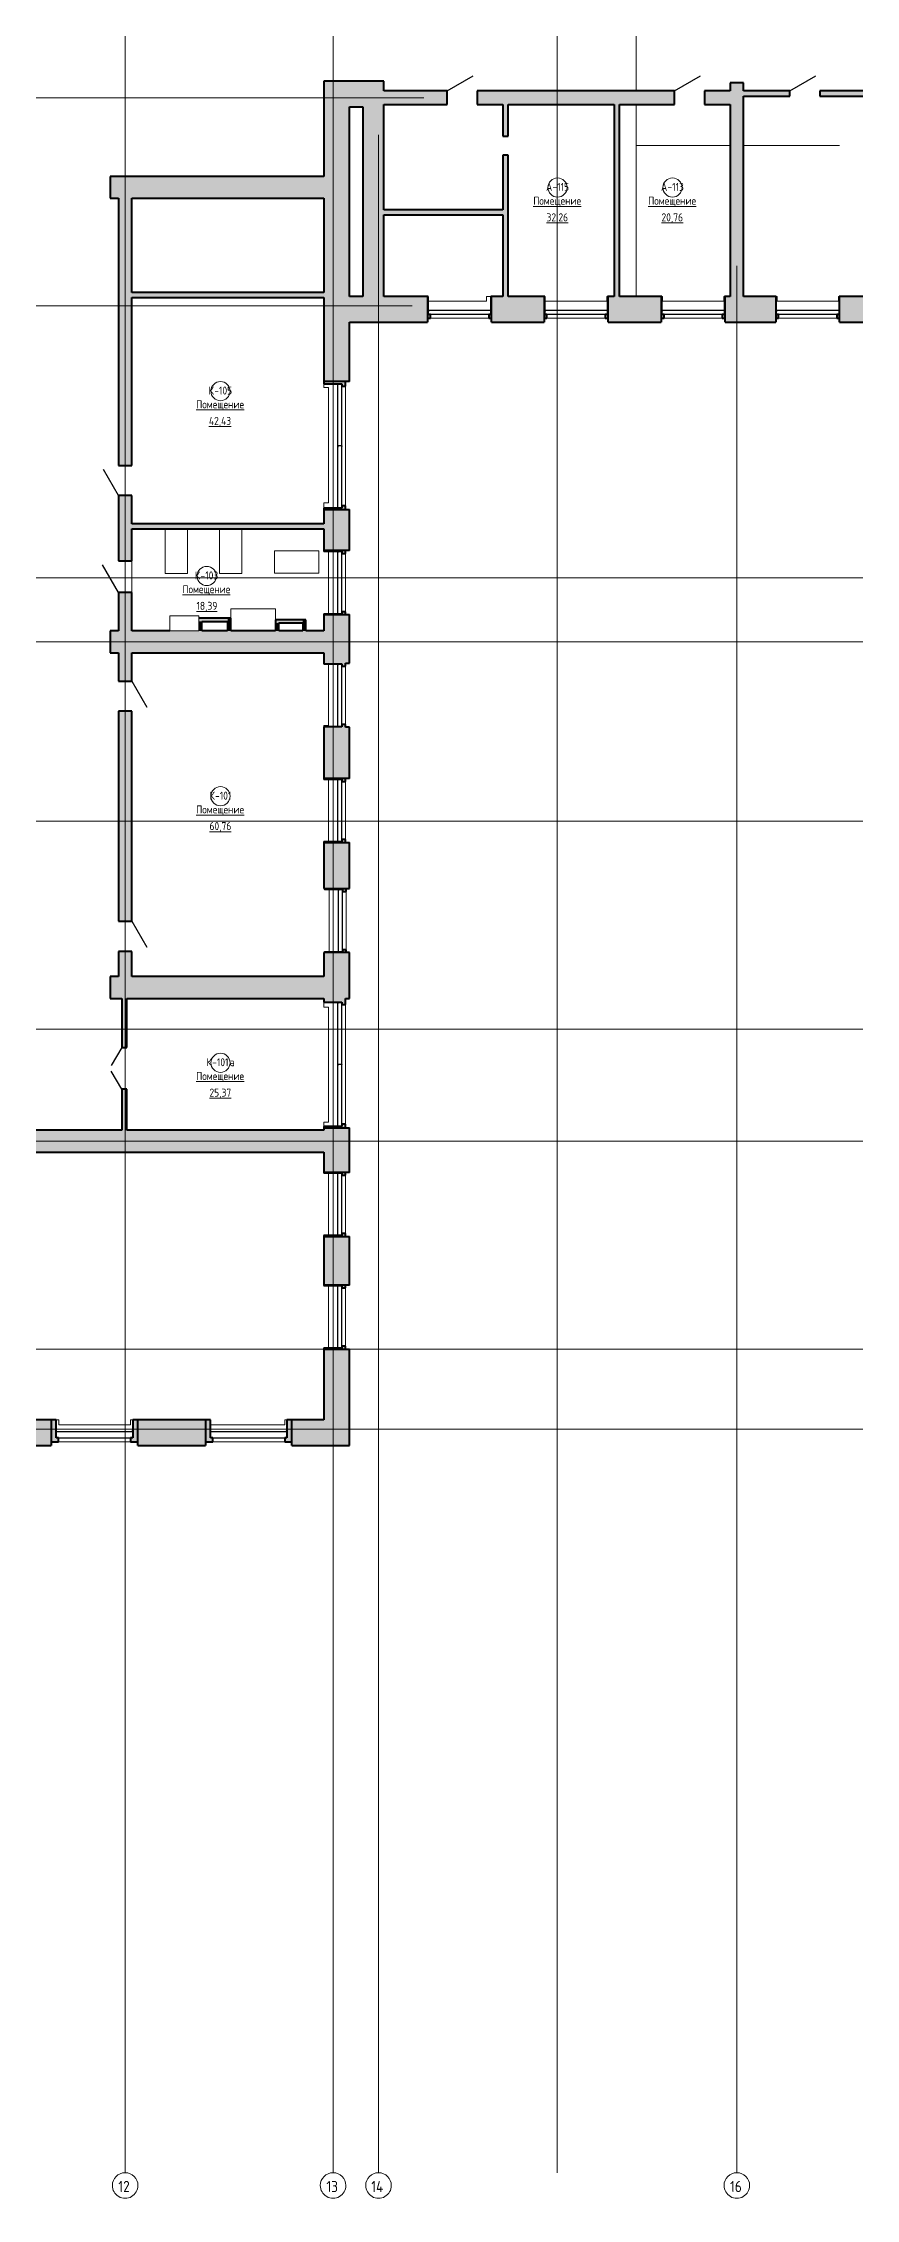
# Model space of a CAD drawing. Header units: millimetres. Extents: x -13853 to 411335, y -23261 to 161252.
# Drawn here: x 106512 to 131918, y -23261 to 44091 of the extents above; entities that cross this region are included whole.
import ezdxf

# ---------------------------------------------------------------- set-up
doc = ezdxf.new("R2010")
doc.units = ezdxf.units.MM
doc.linetypes.add('ADSK_Линия сетки', pattern=[21, 12, -3, 3, -3])
for name, color, linetype, lineweight in [('Двери', 7, 'Continuous', 18), ('Каркас_Импост', 7, 'Continuous', 30), ('Марки помещений', 7, 'Continuous', 18), ('Мебель', 7, 'Continuous', 18), ('Окна', 7, 'Continuous', 18), ('Оси', 7, 'Continuous', 9), ('Панель', 7, 'Continuous', 30), ('Перекрытия', 7, 'Continuous', 18), ('Стены', 7, 'Continuous', 18), ('Стены разрез', 7, 'Continuous', 40)]:
    doc.layers.add(name, color=color, linetype=linetype, lineweight=lineweight)
doc.layers.add('Линии', color=7, linetype='Continuous', lineweight=9, true_color=0x00a600)
doc.styles.add('GOST Common_1', font='GOST Common.ttf', dxfattribs={"width": 0.9, "height": 250})
doc.styles.add('GOST Common_2', font='GOST Common.ttf', dxfattribs={"width": 0.9, "height": 350})

# ---------------------------------------------------------------- blocks, each defined once
blk = doc.blocks.new('ИРНИТУ-Окно-ГОСТ23166-99_4_2_Створки - 1920 x 2350-763711-001_Весь этаж')
at = {"layer": 'Каркас_Импост'}
for p, q in [((-1018.1, -100), (941.9, -100)), ((-1018.1, -220), (-1018.1, -100)), ((-1018.1, -100), (-983.1, -100)), ((-1018.1, -220), (941.9, -220)), ((-1018.1, -220), (-983.1, -220)), ((941.9, -100), (906.9, -100)), ((941.9, -220), (906.9, -220)), ((941.9, -220), (941.9, -100))]:
    blk.add_line(p, q, dxfattribs=at)
blk = doc.blocks.new('ИРНИТУ-Окно-ГОСТ23166-99_4_2_Створки - 1920 x 2350-1081127-001_Весь этаж')
at = {"layer": 'Каркас_Импост'}
for p, q in [((-1008.1, -100), (931.9, -100)), ((-1008.1, -220), (-1008.1, -100)), ((-1008.1, -100), (-973.1, -100)), ((-1008.1, -220), (931.9, -220)), ((-1008.1, -220), (-973.1, -220)), ((931.9, -100), (896.9, -100)), ((931.9, -220), (916.9, -220)), ((931.9, -220), (931.9, -100))]:
    blk.add_line(p, q, dxfattribs=at)
blk = doc.blocks.new('ИРНИТУ-Окно-ГОСТ23166-99_4_2_Створки - 1920 x 2350-1081123-001_Весь этаж')
at = {"layer": 'Каркас_Импост'}
for p, q in [((-1008.1, -100), (931.9, -100)), ((-1008.1, -220), (-1008.1, -100)), ((-1008.1, -100), (-973.1, -100)), ((-1008.1, -220), (931.9, -220)), ((-1008.1, -220), (-993.1, -220)), ((931.9, -100), (896.9, -100)), ((931.9, -220), (896.9, -220)), ((931.9, -220), (931.9, -100))]:
    blk.add_line(p, q, dxfattribs=at)
blk = doc.blocks.new('ИРНИТУ-Окно-ГОСТ23166-99_4_2_Створки - 1920 x 2350-934199-001_Весь этаж')
at = {"layer": 'Каркас_Импост'}
for p, q in [((-1018.1, 220), (941.9, 220)), ((-1018.1, 220), (-1018.1, 100)), ((-1018.1, 220), (-983.1, 220)), ((-1018.1, 100), (941.9, 100)), ((-1018.1, 100), (-983.1, 100)), ((941.9, 220), (906.9, 220)), ((941.9, 100), (906.9, 100)), ((941.9, 220), (941.9, 100))]:
    blk.add_line(p, q, dxfattribs=at)
blk = doc.blocks.new('ИРНИТУ-Окно-ГОСТ23166-99_6_3_Створки - 2350 x 2350-1081121-001_Весь этаж')
at = {"layer": 'Каркас_Импост'}
for p, q in [((-1233.1, -20), (1156.9, -20)), ((-1233.1, -220), (-1233.1, -20)), ((-1233.1, -20), (-1198.1, -20)), ((-1233.1, -220), (1156.9, -220)), ((-1233.1, -220), (-1198.1, -220)), ((1156.9, -20), (1121.9, -20)), ((1156.9, -220), (1121.9, -220)), ((1156.9, -220), (1156.9, -20))]:
    blk.add_line(p, q, dxfattribs=at)
blk = doc.blocks.new('ИРНИТУ_Дверь_Однопольная_ДеревяннаяВнутренняя_филенчатая - 900х2080-1341269-001_Весь этаж')
at = {"layer": 'Панель'}
blk.add_line((-470, 80), (344, 550), dxfattribs=at)
blk = doc.blocks.new('ИРНИТУ_Дверь_Однопольная_ДеревяннаяВнутренняя_филенчатая - 900х2080-1341260-001_Весь этаж')
at = {"layer": 'Панель'}
blk.add_line((-470, 210), (344, 680), dxfattribs=at)
blk = doc.blocks.new('ИРНИТУ_Дверь_Однопольная_ДеревяннаяВнутренняя_филенчатая - 900х2080 без верха-1341253-001_Весь этаж')
at = {"layer": 'Панель'}
blk.add_line((-470, 210), (344, 680), dxfattribs=at)
blk = doc.blocks.new('ИРНИТУ_Дверь_Однопольная_ДеревяннаяВнутренняя_филенчатая - 950х3000_c верхней филенкой_-1341336-001_Весь этаж')
at = {"layer": 'Панель'}
blk.add_line((-495, 210), (362, 705), dxfattribs=at)
blk = doc.blocks.new('AC_Дверь_Двупольная_ДеревяннаяВнутренняя_филенчатая_с_верхом - 1260х2080-414140-001_Весь этаж')
at = {"layer": 'Панель'}
for p, q in [((-650, 80), (-87, 405)), ((650, 80), (87, 405))]:
    blk.add_line(p, q, dxfattribs=at)
blk = doc.blocks.new('Шкаф 2 створки_стекло_ - 900х465х760х1455-1391719-001_Весь этаж')
at = {"layer": 'Мебель'}
for p, q in [((-450, 235.5), (450, 235.5)), ((-450, 235.5), (-450, 232.5)), ((450, 232.5), (-450, 232.5)), ((450, 232.5), (-450, 232.5)), ((-450, 232.5), (-450, -232.5)), ((450, 232.5), (450, 235.5)), ((450, -232.5), (450, 232.5)), ((-450, -232.5), (450, -232.5))]:
    blk.add_line(p, q, dxfattribs=at)
blk = doc.blocks.new('Стол СТ-1 - Стол СТ-1 1395х695х740-1389720-001_Весь этаж')
at = {"layer": 'Мебель'}
for p, q in [((-697.5, 347.5), (-697.5, -347.5)), ((697.5, -347.5), (697.5, 347.5)), ((-697.5, -347.5), (697.5, -347.5))]:
    blk.add_line(p, q, dxfattribs=at)
blk = doc.blocks.new('Стол СТ-1 - Стол СТ-1 1395х695х740-V33-001_Весь этаж')
at = {"layer": 'Мебель'}
for p, q in [((697.5, 347.5), (-697.5, 347.5)), ((-697.5, 347.5), (-697.5, -347.5)), ((-697.5, -347.5), (697.5, -347.5))]:
    blk.add_line(p, q, dxfattribs=at)
blk = doc.blocks.new('Стол СТ-1 - Стол СТ-1 1395х695х740-V34-001_Весь этаж')
at = {"layer": 'Мебель'}
for p, q in [((697.5, 347.5), (-697.5, 347.5)), ((-697.5, 347.5), (-697.5, -347.5)), ((697.5, -347.5), (697.5, 347.5)), ((-697.5, -347.5), (697.5, -347.5))]:
    blk.add_line(p, q, dxfattribs=at)
blk = doc.blocks.new('Ось сетки - D8-4846-001_Весь этаж')
at = {"layer": 'Оси', "lineweight": 18}
for start, end in [(360, 180), (180, 360)]:
    blk.add_arc((0, 0), 4, start, end, dxfattribs=at)
blk = doc.blocks.new('ADSK_Марка_Помещение - Номер Имя Площадь Площадь проемов-115235-001_Весь этаж')
at = {"layer": 'Марки помещений'}
blk.add_circle((0, 0), 3, dxfattribs=at)

msp = doc.modelspace()

# ---------------------------------------------------------------- hatches: boundary and pattern name
at = {"layer": 'Стены'}
for points in [[(116468, 42105), (117166, 42105), (117166, 42905), (115286, 42905), (115286, 42105), (116086, 42105)], [(128406, 36175), (128406, 42855), (127986, 42855), (127986, 36175)], [(116506, 36175), (117166, 36175), (117166, 42105), (116506, 42105), (116506, 41894)], [(121046, 41185), (121046, 42175), (120886, 42175), (120886, 41185)], [(124366, 36175), (124526, 36175), (124526, 42175), (124366, 42175), (124366, 41894)], [(120886, 36175), (121046, 36175), (121046, 40585), (120886, 40585), (120886, 38724)], [(109286, 39245), (115286, 39245), (115286, 39925), (108613, 39925), (108613, 39245), (108866, 39245)], [(120688, 38724), (120886, 38724), (120886, 38884), (117166, 38884), (117166, 38724)], [(109286, 36144), (115286, 36144), (115286, 36304), (109286, 36304)], [(109286, 28912), (115286, 28912), (115286, 29072), (109286, 29072)], [(109286, 25045), (115286, 25045), (115286, 25725), (108613, 25725), (108613, 25045), (108866, 25045)], [(111376, 26025), (112276, 26025), (112276, 26125), (111376, 26125)], [(111376, 25725), (111476, 25725), (111476, 26025), (111376, 26025), (111376, 25728)], [(112376, 25725), (112376, 26125), (112276, 26125), (112276, 25725)], [(113776, 25975), (114626, 25975), (114626, 26075), (113776, 26075)], [(113776, 25725), (113876, 25725), (113876, 25975), (113776, 25975)], [(114726, 25725), (114726, 26075), (114626, 26075), (114626, 25725)], [(115286, 14245), (115286, 14925), (108613, 14925), (108613, 14245), (112249, 14245)], [(115286, 9445), (115286, 10125), (105096, 10125), (105096, 9445), (112249, 9445)]]:
    msp.add_hatch(color=256, dxfattribs=at).paths.add_polyline_path(points, flags=0)
h = msp.add_hatch(color=256, dxfattribs=at)
h.paths.add_polyline_path([(121046, 42175), (126249, 42175), (126249, 42595), (120083, 42595), (120083, 42175), (120886, 42175)], flags=0)
h.paths.add_polyline_path([(127986, 42175), (127986, 42595), (127189, 42595), (127189, 42175)], flags=0)
h.paths.add_polyline_path([(119143, 42175), (119143, 42595), (117166, 42595), (117166, 42175)], flags=0)
h = msp.add_hatch(color=256, dxfattribs=at)
h.paths.add_polyline_path([(140836, 42435), (140836, 42595), (140339, 42595), (140339, 42435)], flags=0)
h.paths.add_polyline_path([(139399, 42435), (139399, 42595), (130789, 42595), (130789, 42435), (137856, 42435)], flags=0)
h.paths.add_polyline_path([(129849, 42435), (129849, 42595), (128406, 42595), (128406, 42435), (129127, 42435)], flags=0)
h = msp.add_hatch(color=256, dxfattribs=at)
h.paths.add_polyline_path([(116086, 275), (116086, 3285), (115286, 3285), (115286, 275)], flags=0)
h.paths.add_polyline_path([(116086, 5285), (116086, 6805), (115286, 6805), (115286, 5285)], flags=0)
h.paths.add_polyline_path([(116086, 8805), (116086, 10199), (115286, 10199), (115286, 8805)], flags=0)
h.paths.add_polyline_path([(115286, 14245), (116086, 14245), (116086, 15675), (115286, 15675), (115286, 14925)], flags=0)
h.paths.add_polyline_path([(115286, 17675), (116086, 17675), (116086, 19115), (115286, 19115)], flags=0)
h.paths.add_polyline_path([(115286, 21115), (116086, 21115), (116086, 22715), (115286, 22715)], flags=0)
h.paths.add_polyline_path([(115286, 24715), (116086, 24715), (116086, 26235), (115286, 26235), (115286, 24798)], flags=0)
h.paths.add_polyline_path([(115286, 28235), (116086, 28235), (116086, 29519), (115286, 29519), (115286, 28295)], flags=0)
h.paths.add_polyline_path([(115286, 33519), (116086, 33519), (116086, 42105), (115286, 42105), (115286, 35677)], flags=0)
h = msp.add_hatch(color=256, dxfattribs=at)
h.paths.add_polyline_path([(109286, 25725), (109286, 26929), (108866, 26929), (108866, 25725)], flags=0)
h.paths.add_polyline_path([(108866, 27919), (109286, 27919), (109286, 29954), (108866, 29954), (108866, 29461)], flags=0)
h.paths.add_polyline_path([(108866, 30894), (109286, 30894), (109286, 39245), (108866, 39245)], flags=0)
h = msp.add_hatch(color=256, dxfattribs=at)
h.paths.add_polyline_path([(153966, 35375), (153966, 36175), (151650, 36175), (151650, 35375), (153186, 35375)], flags=0)
h.paths.add_polyline_path([(147990, 35375), (149650, 35375), (149650, 36175), (147990, 36175), (147990, 35677)], flags=0)
h.paths.add_polyline_path([(144390, 35375), (145990, 35375), (145990, 36175), (144390, 36175), (144390, 35677)], flags=0)
h.paths.add_polyline_path([(129410, 35375), (129410, 36175), (127830, 36175), (127830, 35375), (129127, 35375)], flags=0)
h.paths.add_polyline_path([(142390, 35375), (142390, 36175), (140690, 36175), (140690, 35375)], flags=0)
h.paths.add_polyline_path([(138690, 35375), (138690, 36175), (137108, 36175), (137108, 35375), (137566, 35375)], flags=0)
h.paths.add_polyline_path([(132948, 35375), (132948, 36175), (131410, 36175), (131410, 35375)], flags=0)
h.paths.add_polyline_path([(120530, 35375), (122170, 35375), (122170, 36175), (120530, 36175), (120530, 35677)], flags=0)
h.paths.add_polyline_path([(125830, 35375), (125830, 36175), (124170, 36175), (124170, 35375)], flags=0)
h.paths.add_polyline_path([(118530, 35375), (118530, 36175), (116086, 36175), (116086, 35375), (116468, 35375)], flags=0)
h = msp.add_hatch(color=256, dxfattribs=at)
h.paths.add_polyline_path([(118530, 35495), (118620, 35495), (118620, 35615), (118550, 35615), (118550, 36175), (118530, 36175), (118530, 35677)], flags=0)
h.paths.add_polyline_path([(120440, 35495), (120530, 35495), (120530, 36175), (120510, 36175), (120510, 35615), (120440, 35615)], flags=0)
h = msp.add_hatch(color=256, dxfattribs=at)
h.paths.add_polyline_path([(122170, 35495), (122260, 35495), (122260, 35615), (122190, 35615), (122190, 36175), (122170, 36175), (122170, 35677)], flags=0)
h.paths.add_polyline_path([(124080, 35495), (124170, 35495), (124170, 36175), (124150, 36175), (124150, 35615), (124080, 35615)], flags=0)
h = msp.add_hatch(color=256, dxfattribs=at)
h.paths.add_polyline_path([(127830, 35495), (127830, 36175), (127810, 36175), (127810, 35615), (127740, 35615), (127740, 35495)], flags=0)
h.paths.add_polyline_path([(125920, 35495), (125920, 35615), (125850, 35615), (125850, 36175), (125830, 36175), (125830, 35495)], flags=0)
h = msp.add_hatch(color=256, dxfattribs=at)
h.paths.add_polyline_path([(131410, 35495), (131410, 36175), (131390, 36175), (131390, 35615), (131320, 35615), (131320, 35495)], flags=0)
h.paths.add_polyline_path([(129500, 35495), (129500, 35615), (129430, 35615), (129430, 36175), (129410, 36175), (129410, 35495)], flags=0)
h = msp.add_hatch(color=256, dxfattribs=at)
h.paths.add_polyline_path([(115286, 29519), (115966, 29519), (115966, 29635), (115846, 29635), (115846, 29565), (115286, 29565)], flags=0)
h.paths.add_polyline_path([(115966, 33375), (115966, 33519), (115286, 33519), (115286, 33445), (115846, 33445), (115846, 33375)], flags=0)
h = msp.add_hatch(color=256, dxfattribs=at)
h.paths.add_polyline_path([(115286, 26235), (115966, 26235), (115966, 26325), (115846, 26325), (115846, 26255), (115286, 26255)], flags=0)
h.paths.add_polyline_path([(115966, 28145), (115966, 28235), (115286, 28235), (115286, 28215), (115846, 28215), (115846, 28145)], flags=0)
h = msp.add_hatch(color=256, dxfattribs=at)
h.paths.add_polyline_path([(109286, 14925), (109286, 15715), (108866, 15715), (108866, 14925)], flags=0)
h.paths.add_polyline_path([(109286, 16655), (109286, 23215), (108866, 23215), (108866, 16655)], flags=0)
h.paths.add_polyline_path([(109286, 24155), (109286, 25045), (108866, 25045), (108866, 24155)], flags=0)
h = msp.add_hatch(color=256, dxfattribs=at)
h.paths.add_polyline_path([(115286, 22715), (115966, 22715), (115966, 22805), (115846, 22805), (115846, 22735), (115286, 22735)], flags=0)
h.paths.add_polyline_path([(115966, 24625), (115966, 24715), (115286, 24715), (115286, 24695), (115846, 24695), (115846, 24625)], flags=0)
h = msp.add_hatch(color=256, dxfattribs=at)
h.paths.add_polyline_path([(115286, 19115), (115966, 19115), (115966, 19205), (115846, 19205), (115846, 19135), (115286, 19135)], flags=0)
h.paths.add_polyline_path([(115966, 21025), (115966, 21115), (115286, 21115), (115286, 21095), (115846, 21095), (115846, 21025)], flags=0)
h = msp.add_hatch(color=256, dxfattribs=at)
h.paths.add_polyline_path([(115306, 15675), (115986, 15675), (115986, 15765), (115866, 15765), (115866, 15695), (115306, 15695)], flags=0)
h.paths.add_polyline_path([(115986, 17585), (115986, 17675), (115306, 17675), (115306, 17655), (115866, 17655), (115866, 17585)], flags=0)
h = msp.add_hatch(color=256, dxfattribs=at)
h.paths.add_polyline_path([(109128, 10125), (109128, 11412), (108968, 11412), (108968, 10125)], flags=0)
h.paths.add_polyline_path([(108968, 12712), (109128, 12712), (109128, 14245), (108968, 14245)], flags=0)
h = msp.add_hatch(color=256, dxfattribs=at)
h.paths.add_polyline_path([(115286, 10199), (115966, 10199), (115966, 10315), (115846, 10315), (115846, 10245), (115286, 10245)], flags=0)
h.paths.add_polyline_path([(115966, 14055), (115966, 14245), (115286, 14245), (115286, 14125), (115846, 14125), (115846, 14055)], flags=0)
h = msp.add_hatch(color=256, dxfattribs=at)
h.paths.add_polyline_path([(115286, 6805), (115966, 6805), (115966, 6905), (115846, 6905), (115846, 6835), (115286, 6835)], flags=0)
h.paths.add_polyline_path([(115966, 8725), (115966, 8805), (115286, 8805), (115286, 8795), (115846, 8795), (115846, 8725)], flags=0)
h = msp.add_hatch(color=256, dxfattribs=at)
h.paths.add_polyline_path([(115286, 3285), (115966, 3285), (115966, 3385), (115846, 3385), (115846, 3315), (115286, 3315)], flags=0)
h.paths.add_polyline_path([(115966, 5205), (115966, 5285), (115286, 5285), (115286, 5275), (115846, 5275), (115846, 5205)], flags=0)
h = msp.add_hatch(color=256, dxfattribs=at)
h.paths.add_polyline_path([(109468, 275), (111588, 275), (111588, 1075), (109468, 1075)], flags=0)
h.paths.add_polyline_path([(115286, 275), (115286, 1075), (114288, 1075), (114288, 275)], flags=0)
h.paths.add_polyline_path([(106768, 275), (106768, 1075), (104658, 1075), (104658, 275)], flags=0)
h.paths.add_polyline_path([(100046, 275), (101958, 275), (101958, 1075), (100046, 1075)], flags=0)
h = msp.add_hatch(color=256, dxfattribs=at)
h.paths.add_polyline_path([(106768, 395), (106993, 395), (106993, 515), (106923, 515), (106923, 1075), (106768, 1075)], flags=0)
h.paths.add_polyline_path([(109243, 395), (109468, 395), (109468, 1075), (109313, 1075), (109313, 515), (109243, 515)], flags=0)
h = msp.add_hatch(color=256, dxfattribs=at)
h.paths.add_polyline_path([(114063, 395), (114288, 395), (114288, 1075), (114133, 1075), (114133, 515), (114063, 515)], flags=0)
h.paths.add_polyline_path([(111588, 395), (111813, 395), (111813, 515), (111743, 515), (111743, 1075), (111588, 1075)], flags=0)

# ---------------------------------------------------------------- linework, layer by layer
at = {"layer": 'Линии'}
for p, q in [((125046, 45595), (125046, 42595)), ((125046, 42175), (125046, 36175)), ((125046, 40895), (127986, 40895)), ((128406, 40895), (131410, 40895))]:
    msp.add_line(p, q, dxfattribs=at)
at = {"layer": 'Оси', "linetype": 'ADSK_Линия сетки'}
for p, q in [((109076, 160434), (109076, -22443)), ((115576, 160434), (115576, -22443)), ((122576, -22443), (122576, 160434)), ((118410, 42385), (-13035, 42385)), ((116996, 41224), (116996, -22443)), ((128196, 37134), (128196, -22443)), ((118043, 35885), (-13035, 35885)), ((155351, 27385), (-13035, 27385)), ((410517, 25385), (-13035, 25385)), ((-13035, 19785), (410517, 19785)), ((-13035, 13285), (410517, 13285)), ((-13035, 9785), (410517, 9785)), ((-13035, 3285), (410517, 3285)), ((-13035, 785), (410517, 785))]:
    msp.add_line(p, q, dxfattribs=at)
at = {"layer": 'Перекрытия'}
msp.add_line((109286, 26929), (109286, 27919), dxfattribs=at)
at = {"layer": 'Стены'}
for p, q in [((120375, 36025), (118550, 36025)), ((120375, 36175), (120510, 36175)), ((120375, 36175), (120375, 36025)), ((122190, 36175), (122210, 36175)), ((122210, 36025), (122210, 36175)), ((124130, 36025), (122210, 36025)), ((124130, 36175), (124150, 36175)), ((124130, 36175), (124130, 36025)), ((125850, 36175), (125870, 36175)), ((125870, 36025), (125870, 36175)), ((127790, 36025), (125870, 36025)), ((127790, 36175), (127810, 36175)), ((127790, 36175), (127790, 36025)), ((129430, 36175), (129455, 36175)), ((129455, 36025), (129455, 36175)), ((131375, 36025), (129455, 36025)), ((131375, 36175), (131390, 36175)), ((131375, 36175), (131375, 36025)), ((120440, 35495), (118620, 35495)), ((124080, 35495), (122260, 35495)), ((127740, 35495), (125920, 35495)), ((131320, 35495), (129500, 35495)), ((115286, 33330), (115286, 33445)), ((115286, 33330), (115436, 33330)), ((115436, 33330), (115436, 29730)), ((115966, 33375), (115966, 29635)), ((115286, 29565), (115286, 29730)), ((115436, 29730), (115286, 29730)), ((115286, 28195), (115286, 28215)), ((115286, 28195), (115436, 28195)), ((115436, 28195), (115436, 26275)), ((115966, 28145), (115966, 26325)), ((115286, 26255), (115286, 26275)), ((115436, 26275), (115286, 26275)), ((115286, 24690), (115286, 24695)), ((115286, 24690), (115436, 24690)), ((115436, 24690), (115436, 22770)), ((115966, 24625), (115966, 22805)), ((115286, 22735), (115286, 22770)), ((115436, 22770), (115286, 22770)), ((115286, 21075), (115286, 21095)), ((115286, 21075), (115436, 21075)), ((115436, 21075), (115436, 19155)), ((115966, 21025), (115966, 19205)), ((115286, 19135), (115286, 19155)), ((115436, 19155), (115286, 19155)), ((115306, 17635), (115306, 17655)), ((115306, 17635), (115456, 17635)), ((115456, 17635), (115456, 15715)), ((115986, 17585), (115986, 15765)), ((115306, 15695), (115306, 15715)), ((115456, 15715), (115306, 15715)), ((115286, 13975), (115286, 14125)), ((115286, 13975), (115436, 13975)), ((115436, 13975), (115436, 10375)), ((115966, 14055), (115966, 10315)), ((115286, 10245), (115286, 10375)), ((115436, 10375), (115286, 10375)), ((115286, 8775), (115286, 8795)), ((115286, 8775), (115436, 8775)), ((115436, 8775), (115436, 6855)), ((115966, 8725), (115966, 6905)), ((115286, 6835), (115286, 6855)), ((115436, 6855), (115286, 6855)), ((115286, 5255), (115286, 5275)), ((115286, 5255), (115436, 5255)), ((115436, 5255), (115436, 3335)), ((115966, 5205), (115966, 3385)), ((115286, 3315), (115286, 3335)), ((115436, 3335), (115286, 3335)), ((106923, 1075), (107008, 1075)), ((107008, 925), (107008, 1075)), ((109248, 925), (107008, 925)), ((109248, 1075), (109313, 1075)), ((109248, 1075), (109248, 925)), ((114068, 925), (111743, 925)), ((114068, 1075), (114133, 1075)), ((114068, 1075), (114068, 925)), ((109243, 395), (106993, 395)), ((114063, 395), (111813, 395))]:
    msp.add_line(p, q, dxfattribs=at)
at = {"layer": 'Стены разрез'}
for p, q in [((115286, 42905), (115286, 39925)), ((117166, 42905), (115286, 42905)), ((117166, 42595), (117166, 42905)), ((119143, 42595), (117166, 42595)), ((119143, 42175), (119143, 42595)), ((126249, 42595), (120083, 42595)), ((120083, 42595), (120083, 42175)), ((126249, 42175), (126249, 42595)), ((127986, 42595), (127189, 42595)), ((127189, 42595), (127189, 42175)), ((127986, 42855), (127986, 42595)), ((128406, 42855), (127986, 42855)), ((128406, 42595), (128406, 42855)), ((129849, 42595), (128406, 42595)), ((128406, 36175), (128406, 42435)), ((128406, 42435), (129849, 42435)), ((129849, 42435), (129849, 42595)), ((139399, 42595), (130789, 42595)), ((130789, 42595), (130789, 42435)), ((130789, 42435), (137696, 42435)), ((116086, 36175), (116086, 42105)), ((116086, 42105), (116506, 42105)), ((116506, 42105), (116506, 36175)), ((117166, 38884), (117166, 42175)), ((117166, 42175), (119143, 42175)), ((120083, 42175), (120886, 42175)), ((120886, 42175), (120886, 41185)), ((121046, 42175), (124366, 42175)), ((121046, 41185), (121046, 42175)), ((124366, 42175), (124366, 36175)), ((124526, 42175), (126249, 42175)), ((124526, 36175), (124526, 42175)), ((127189, 42175), (127986, 42175)), ((127986, 42175), (127986, 36175)), ((120886, 41185), (121046, 41185)), ((120886, 40585), (120886, 38884)), ((121046, 40585), (120886, 40585)), ((121046, 36175), (121046, 40585)), ((115286, 39925), (108613, 39925)), ((108613, 39925), (108613, 39245)), ((108613, 39245), (108866, 39245)), ((108866, 39245), (108866, 30894)), ((109286, 39245), (115286, 39245)), ((109286, 36304), (109286, 39245)), ((115286, 39245), (115286, 36304)), ((120886, 38884), (117166, 38884)), ((117166, 36175), (117166, 38724)), ((117166, 38724), (120886, 38724)), ((120886, 38724), (120886, 36175)), ((115286, 36304), (109286, 36304)), ((109286, 30894), (109286, 36144)), ((109286, 36144), (115286, 36144)), ((115286, 36144), (115286, 33445)), ((116506, 36175), (116086, 36175)), ((118550, 36175), (117166, 36175)), ((118530, 36175), (118530, 35375)), ((118550, 35615), (118550, 36175)), ((120886, 36175), (120510, 36175)), ((120510, 36175), (120510, 35615)), ((120530, 35375), (120530, 36175)), ((122190, 36175), (121046, 36175)), ((122170, 36175), (122170, 35375)), ((122190, 35615), (122190, 36175)), ((124366, 36175), (124150, 36175)), ((124150, 36175), (124150, 35615)), ((124170, 35375), (124170, 36175)), ((125850, 36175), (124526, 36175)), ((125830, 36175), (125830, 35375)), ((125850, 35615), (125850, 36175)), ((127986, 36175), (127810, 36175)), ((127810, 36175), (127810, 35615)), ((127830, 35375), (127830, 36175)), ((129430, 36175), (128406, 36175)), ((129410, 36175), (129410, 35375)), ((129430, 35615), (129430, 36175)), ((132948, 36175), (131390, 36175)), ((131390, 36175), (131390, 35615)), ((131410, 35375), (131410, 36175)), ((116086, 35375), (118530, 35375)), ((116086, 33519), (116086, 35375)), ((118530, 35495), (118620, 35495)), ((118620, 35615), (118550, 35615)), ((118620, 35495), (118620, 35615)), ((120510, 35615), (120440, 35615)), ((120440, 35615), (120440, 35495)), ((120440, 35495), (120530, 35495)), ((120530, 35375), (122170, 35375)), ((122170, 35495), (122260, 35495)), ((122260, 35615), (122190, 35615)), ((122260, 35495), (122260, 35615)), ((124150, 35615), (124080, 35615)), ((124080, 35615), (124080, 35495)), ((124080, 35495), (124170, 35495)), ((124170, 35375), (125830, 35375)), ((125830, 35495), (125920, 35495)), ((125920, 35615), (125850, 35615)), ((125920, 35495), (125920, 35615)), ((127810, 35615), (127740, 35615)), ((127740, 35615), (127740, 35495)), ((127740, 35495), (127830, 35495)), ((127830, 35375), (129410, 35375)), ((129410, 35495), (129500, 35495)), ((129500, 35615), (129430, 35615)), ((129500, 35495), (129500, 35615)), ((131390, 35615), (131320, 35615)), ((131320, 35615), (131320, 35495)), ((131320, 35495), (131410, 35495)), ((131410, 35375), (132948, 35375)), ((116086, 33519), (115286, 33519)), ((115286, 33445), (115846, 33445)), ((115846, 33445), (115846, 33375)), ((115846, 33375), (115966, 33375)), ((115966, 33375), (115966, 33519)), ((108866, 30894), (109286, 30894)), ((108866, 29954), (108866, 27919)), ((109286, 29954), (108866, 29954)), ((109286, 29072), (109286, 29954)), ((115966, 29635), (115846, 29635)), ((115846, 29635), (115846, 29565)), ((115966, 29519), (115966, 29635)), ((115286, 29072), (109286, 29072)), ((115286, 29565), (115286, 29072)), ((115846, 29565), (115286, 29565)), ((115286, 29519), (116086, 29519)), ((116086, 28235), (116086, 29519)), ((109286, 27919), (109286, 28912)), ((109286, 28912), (115286, 28912)), ((115286, 28912), (115286, 28215)), ((108866, 27919), (109286, 27919)), ((116086, 28235), (115286, 28235)), ((115286, 28215), (115846, 28215)), ((115846, 28215), (115846, 28145)), ((115846, 28145), (115966, 28145)), ((115966, 28145), (115966, 28235)), ((108866, 26929), (108866, 25725)), ((109286, 26929), (108866, 26929)), ((109286, 25725), (109286, 26929)), ((115966, 26325), (115846, 26325)), ((115846, 26325), (115846, 26255)), ((115966, 26235), (115966, 26325)), ((108866, 25725), (108613, 25725)), ((108613, 25725), (108613, 25045)), ((110476, 25725), (109286, 25725)), ((112376, 26125), (111376, 26125)), ((111476, 26025), (112276, 26025)), ((111476, 25725), (111476, 26025)), ((112276, 25725), (111476, 25725)), ((112276, 26025), (112276, 25725)), ((112376, 25725), (112376, 26125)), ((113776, 25725), (112376, 25725)), ((114726, 26075), (113776, 26075)), ((113776, 26075), (113776, 25725)), ((113876, 25975), (114626, 25975)), ((113876, 25725), (113876, 25975)), ((114626, 25725), (113876, 25725)), ((114626, 25975), (114626, 25725)), ((114726, 25725), (114726, 26075)), ((115286, 25725), (114726, 25725)), ((115286, 26255), (115286, 25725)), ((115846, 26255), (115286, 26255)), ((115286, 26235), (116086, 26235)), ((116086, 24715), (116086, 26235)), ((108613, 25045), (108866, 25045)), ((108866, 25045), (108866, 24155)), ((109286, 25045), (115286, 25045)), ((109286, 24155), (109286, 25045)), ((115286, 25045), (115286, 24695)), ((115286, 24695), (115846, 24695)), ((115846, 24695), (115846, 24625)), ((115846, 24625), (115966, 24625)), ((115966, 24715), (116086, 24715)), ((115966, 24625), (115966, 24715)), ((108866, 24155), (109286, 24155)), ((108866, 23215), (108866, 16655)), ((109286, 23215), (108866, 23215)), ((109286, 16655), (109286, 23215)), ((115286, 22735), (115286, 21095)), ((115846, 22735), (115286, 22735)), ((115966, 22805), (115846, 22805)), ((115846, 22805), (115846, 22735)), ((115966, 22715), (115966, 22805)), ((116086, 22715), (115966, 22715)), ((116086, 21115), (116086, 22715)), ((116086, 21115), (115286, 21115)), ((115286, 21095), (115846, 21095)), ((115846, 21095), (115846, 21025)), ((115846, 21025), (115966, 21025)), ((115966, 21025), (115966, 21115)), ((115286, 19135), (115286, 17675)), ((115846, 19135), (115286, 19135)), ((115286, 19115), (116086, 19115)), ((115966, 19205), (115846, 19205)), ((115846, 19205), (115846, 19135)), ((115966, 19115), (115966, 19205)), ((116086, 17675), (116086, 19115)), ((115286, 17675), (116086, 17675)), ((115306, 17675), (115306, 17655)), ((115306, 17655), (115866, 17655)), ((115866, 17655), (115866, 17585)), ((115866, 17585), (115986, 17585)), ((115986, 17585), (115986, 17675)), ((108866, 16655), (109286, 16655)), ((108866, 15715), (108866, 14925)), ((109286, 15715), (108866, 15715)), ((109286, 14925), (109286, 15715)), ((115286, 15675), (115286, 14925)), ((116086, 15675), (115286, 15675)), ((115306, 15695), (115306, 15675)), ((115866, 15695), (115306, 15695)), ((115986, 15765), (115866, 15765)), ((115866, 15765), (115866, 15695)), ((115986, 15675), (115986, 15765)), ((116086, 14245), (116086, 15675)), ((108866, 14925), (108613, 14925)), ((108613, 14925), (108613, 14245)), ((115286, 14925), (109286, 14925)), ((108613, 14245), (108968, 14245)), ((108968, 14245), (108968, 12712)), ((109128, 14245), (115286, 14245)), ((109128, 12712), (109128, 14245)), ((115286, 14245), (115286, 14125)), ((115966, 14245), (116086, 14245)), ((115966, 14055), (115966, 14245)), ((115286, 14125), (115846, 14125)), ((115846, 14125), (115846, 14055)), ((115846, 14055), (115966, 14055)), ((108968, 12712), (109128, 12712)), ((108968, 11412), (108968, 10125)), ((109128, 11412), (108968, 11412)), ((109128, 10125), (109128, 11412)), ((108968, 10125), (105096, 10125)), ((115286, 10125), (109128, 10125)), ((115286, 10245), (115286, 10125)), ((115846, 10245), (115286, 10245)), ((115286, 10199), (116086, 10199)), ((115966, 10315), (115846, 10315)), ((115846, 10315), (115846, 10245)), ((115966, 10199), (115966, 10315)), ((116086, 8805), (116086, 10199)), ((105786, 9445), (115286, 9445)), ((115286, 9445), (115286, 8795)), ((116086, 8805), (115286, 8805)), ((115286, 8795), (115846, 8795)), ((115846, 8795), (115846, 8725)), ((115966, 8725), (115966, 8805)), ((115846, 8725), (115966, 8725)), ((115286, 6835), (115286, 5275)), ((115846, 6835), (115286, 6835)), ((115286, 6805), (116086, 6805)), ((115966, 6905), (115846, 6905)), ((115846, 6905), (115846, 6835)), ((115966, 6805), (115966, 6905)), ((116086, 5285), (116086, 6805)), ((116086, 5285), (115286, 5285)), ((115286, 5275), (115846, 5275)), ((115846, 5275), (115846, 5205)), ((115846, 5205), (115966, 5205)), ((115966, 5205), (115966, 5285)), ((115966, 3385), (115846, 3385)), ((115846, 3385), (115846, 3315)), ((115966, 3285), (115966, 3385)), ((115286, 3315), (115286, 1075)), ((115846, 3315), (115286, 3315)), ((115286, 3285), (116086, 3285)), ((116086, 275), (116086, 3285)), ((106923, 1075), (105786, 1075)), ((106768, 1075), (106768, 275)), ((106923, 515), (106923, 1075)), ((111743, 1075), (109313, 1075)), ((109313, 1075), (109313, 515)), ((109468, 275), (109468, 1075)), ((111588, 1075), (111588, 275)), ((111743, 515), (111743, 1075)), ((115286, 1075), (114133, 1075)), ((114133, 1075), (114133, 515)), ((114288, 275), (114288, 1075)), ((104658, 275), (106768, 275)), ((106768, 395), (106993, 395)), ((106993, 515), (106923, 515)), ((106993, 395), (106993, 515)), ((109313, 515), (109243, 515)), ((109243, 515), (109243, 395)), ((109243, 395), (109468, 395)), ((109468, 275), (111588, 275)), ((111588, 395), (111813, 395)), ((111813, 515), (111743, 515)), ((111813, 395), (111813, 515)), ((114133, 515), (114063, 515)), ((114063, 515), (114063, 395)), ((114063, 395), (114288, 395)), ((114288, 275), (116086, 275))]:
    msp.add_line(p, q, dxfattribs=at)

# ---------------------------------------------------------------- block references
at = {"layer": 'Двери'}
for name, p in [('ИРНИТУ_Дверь_Однопольная_ДеревяннаяВнутренняя_филенчатая - 900х2080-1341260-001_Весь этаж', (119613, 42385)), ('ИРНИТУ_Дверь_Однопольная_ДеревяннаяВнутренняя_филенчатая - 900х2080-1341260-001_Весь этаж', (126719, 42385)), ('ИРНИТУ_Дверь_Однопольная_ДеревяннаяВнутренняя_филенчатая - 900х2080-1341269-001_Весь этаж', (130319, 42515))]:
    msp.add_blockref(name, p, dxfattribs=at)
for name, p, rotation in [('ИРНИТУ_Дверь_Однопольная_ДеревяннаяВнутренняя_филенчатая - 900х2080 без верха-1341253-001_Весь этаж', (109076, 30424), 89.99999999999993), ('ИРНИТУ_Дверь_Однопольная_ДеревяннаяВнутренняя_филенчатая - 950х3000_c верхней филенкой_-1341336-001_Весь этаж', (109076, 27424), 89.99999999999993), ('ИРНИТУ_Дверь_Однопольная_ДеревяннаяВнутренняя_филенчатая - 900х2080 без верха-1341253-001_Весь этаж', (109076, 23685), 269.9999999999999), ('ИРНИТУ_Дверь_Однопольная_ДеревяннаяВнутренняя_филенчатая - 900х2080 без верха-1341253-001_Весь этаж', (109076, 16185), 269.9999999999999), ('AC_Дверь_Двупольная_ДеревяннаяВнутренняя_филенчатая_с_верхом - 1260х2080-414140-001_Весь этаж', (109048, 12062), 90)]:
    msp.add_blockref(name, p, dxfattribs=dict(at, rotation=rotation))
at = {"layer": 'Марки помещений', "xscale": 99.99999999999993, "yscale": 99.99999999999993, "zscale": 99.99999999999993}
for p in [(122591, 39579), (126184, 39579), (112056, 33218), (111626, 27442), (112056, 20561), (112056, 12233)]:
    msp.add_blockref('ADSK_Марка_Помещение - Номер Имя Площадь Площадь проемов-115235-001_Весь этаж', p, dxfattribs=at)
at = {"layer": 'Мебель'}
for name, p, rotation in [('Стол СТ-1 - Стол СТ-1 1395х695х740-V33-001_Весь этаж', (110676, 28215), 90.00000000000017), ('Стол СТ-1 - Стол СТ-1 1395х695х740-V33-001_Весь этаж', (112376, 28215), 90.00000000000017), ('Стол СТ-1 - Стол СТ-1 1395х695х740-V34-001_Весь этаж', (114438, 27880), 180), ('Стол СТ-1 - Стол СТ-1 1395х695х740-1389720-001_Весь этаж', (113076, 26073), 180), ('Шкаф 2 створки_стекло_ - 900х465х760х1455-1391719-001_Весь этаж', (110926, 25961), 180)]:
    msp.add_blockref(name, p, dxfattribs=dict(at, rotation=rotation))
at = {"layer": 'Окна'}
for name, p, rotation in [('ИРНИТУ-Окно-ГОСТ23166-99_4_2_Створки - 1920 x 2350-934199-001_Весь этаж', (119492, 35835), 180), ('ИРНИТУ-Окно-ГОСТ23166-99_4_2_Створки - 1920 x 2350-934199-001_Весь этаж', (123132, 35835), 180), ('ИРНИТУ-Окно-ГОСТ23166-99_4_2_Створки - 1920 x 2350-934199-001_Весь этаж', (126792, 35835), 180), ('ИРНИТУ-Окно-ГОСТ23166-99_4_2_Створки - 1920 x 2350-934199-001_Весь этаж', (130372, 35835), 180), ('ИРНИТУ-Окно-ГОСТ23166-99_4_2_Створки - 1920 x 2350-1081123-001_Весь этаж', (115626, 32513), 90), ('ИРНИТУ-Окно-ГОСТ23166-99_4_2_Створки - 1920 x 2350-1081127-001_Весь этаж', (115626, 30573), 90), ('ИРНИТУ-Окно-ГОСТ23166-99_4_2_Створки - 1920 x 2350-763711-001_Весь этаж', (115626, 27273), 90), ('ИРНИТУ-Окно-ГОСТ23166-99_4_2_Створки - 1920 x 2350-763711-001_Весь этаж', (115626, 23753), 90), ('ИРНИТУ-Окно-ГОСТ23166-99_4_2_Створки - 1920 x 2350-763711-001_Весь этаж', (115626, 20153), 90), ('ИРНИТУ-Окно-ГОСТ23166-99_4_2_Створки - 1920 x 2350-763711-001_Весь этаж', (115646, 16713), 90), ('ИРНИТУ-Окно-ГОСТ23166-99_4_2_Створки - 1920 x 2350-1081123-001_Весь этаж', (115626, 13193), 90), ('ИРНИТУ-Окно-ГОСТ23166-99_4_2_Створки - 1920 x 2350-1081127-001_Весь этаж', (115626, 11253), 90), ('ИРНИТУ-Окно-ГОСТ23166-99_4_2_Створки - 1920 x 2350-763711-001_Весь этаж', (115626, 7853), 90), ('ИРНИТУ-Окно-ГОСТ23166-99_4_2_Створки - 1920 x 2350-763711-001_Весь этаж', (115626, 4333), 90)]:
    msp.add_blockref(name, p, dxfattribs=dict(at, rotation=rotation))
for p in [(108156, 735), (112976, 735)]:
    msp.add_blockref('ИРНИТУ-Окно-ГОСТ23166-99_6_3_Створки - 2350 x 2350-1081121-001_Весь этаж', p, dxfattribs=at)
at = {"layer": 'Оси', "lineweight": 18, "xscale": 99.99999999999993, "yscale": 99.99999999999993, "zscale": 99.99999999999993, "rotation": 180}
for p in [(109076, -22843), (115576, -22843), (116996, -22843), (128196, -22843)]:
    msp.add_blockref('Ось сетки - D8-4846-001_Весь этаж', p, dxfattribs=at)

# ---------------------------------------------------------------- texts
at = {"layer": 'Марки помещений', "lineweight": 9, "char_height": 250, "attachment_point": 1, "style": 'GOST Common_1'}
for s, insert, width in [('\\LПомещение', (121834, 39291), 1875.95), ('\\fGOST Common|b0|i0|c204|p34|;\\W.9;А', (122233, 39723), 245.32), ('-115', (122436, 39723), 663.8), ('\\LПомещение', (125427, 39291), 1875.95), ('\\fGOST Common|b0|i0|c204|p34|;\\W.9;А', (125826, 39723), 245.32), ('-113', (126028, 39723), 663.8), ('\\L32,26', (122248, 38773), 873.04), ('\\L20,76', (125841, 38773), 873.04), ('\\fGOST Common|b0|i0|c204|p34|;\\W.9;К', (111686, 33361), 216.46), ('-105', (111864, 33361), 721.52), ('\\LПомещение', (111299, 32930), 1875.95), ('\\L42,43', (111695, 32411), 916.33), ('\\LПомещение', (110868, 27154), 1875.95), ('\\fGOST Common|b0|i0|c204|p34|;\\W.9;К', (111255, 27585), 216.46), ('-103', (111434, 27585), 721.52), ('\\L18,39', (111306, 26635), 815.32), ('\\LПомещение', (111299, 20273), 1875.95), ('\\fGOST Common|b0|i0|c204|p34|;\\W.9;К', (111710, 20704), 216.46), ('-101', (111888, 20704), 663.8), ('\\L60,76', (111713, 19754), 873.04), ('\\fGOST Common|b0|i0|c204|p34|;\\W.9;К', (111621, 12377), 216.46), ('-101', (111799, 12377), 663.8), ('\\fGOST Common|b0|i0|c204|p34|;\\W.9;а', (112347, 12377), 216.46), ('\\LПомещение', (111299, 11945), 1875.95), ('\\L25,37', (111713, 11427), 873.04)]:
    msp.add_mtext(s, dxfattribs=dict(at, insert=insert, width=width))
at = {"layer": 'Оси', "char_height": 350, "attachment_point": 1, "style": 'GOST Common_2'}
for s, insert, width in [('12', (108864, -22699), 461.77), ('13', (115367, -22699), 454.56), ('14', (116769, -22699), 497.85), ('16', (127984, -22699), 461.77)]:
    msp.add_mtext(s, dxfattribs=dict(at, insert=insert, width=width))

doc.saveas('drawing.dxf')
